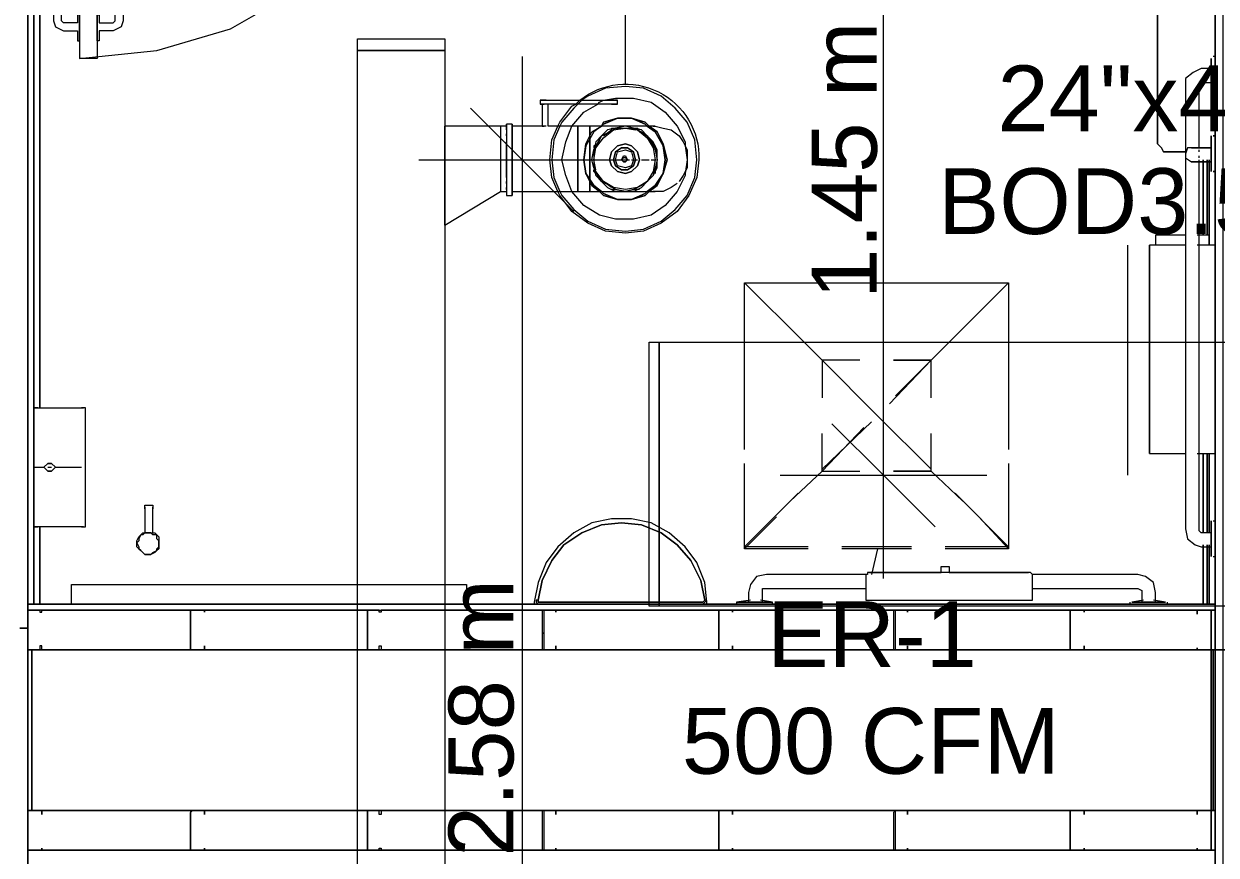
# Model space of a CAD drawing. Header units: metres. Extents: x -2 to 237, y -8 to 52.
# Drawn here: x 52.207 to 54.958, y 30.52 to 32.439 of the extents above; entities that cross this region are included whole.
import ezdxf

# ---------------------------------------------------------------- set-up
doc = ezdxf.new("R2010")
doc.units = ezdxf.units.M
doc.layers.add('HVAC - Ductos', color=5, linetype='Continuous', lineweight=0)
doc.layers.add('PDF4_Text', color=7, linetype='Continuous', lineweight=0)
doc.layers.add('PDF4_Geometry', color=7, linetype='Continuous', lineweight=0, true_color=0xaaaaaa)
doc.styles.add('PDF Helvetica', font='')
doc.styles.get('PDF Helvetica').set_extended_font_data('Helvetica')

msp = doc.modelspace()

# ---------------------------------------------------------------- linework, layer by layer
at = {"layer": 'HVAC - Ductos', "lineweight": 0}
for points in [[(54.1908, 31.1585), (54.1908, 33.0828)], [(53.5952, 32.2994), (53.5952, 32.8538)], [(53.357, 32.3636), (53.357, 29.5413), (53.5952, 29.5413), (53.6044, 29.5413)], [(53.444, 32.052), (53.4486, 32.0429), (53.4761, 32.0108), (53.5082, 31.9832), (53.5494, 31.9649), (53.5952, 31.9604), (53.6365, 31.9649), (53.6777, 31.9832), (53.7097, 32.0108), (53.7373, 32.0429), (53.7556, 32.0841), (53.7601, 32.1253), (53.7556, 32.1711), (53.7373, 32.2124), (53.7097, 32.2444), (53.6777, 32.2719), (53.6365, 32.2902), (53.5952, 32.2948), (53.5494, 32.2902), (53.5082, 32.2719), (53.4944, 32.2627)], [(53.334, 32.052), (53.4852, 32.052), (53.4852, 32.0611), (53.4852, 32.0749), (53.4852, 32.0887), (53.4852, 32.107), (53.4852, 32.1253), (53.4852, 32.1482), (53.4852, 32.1665), (53.4852, 32.1803), (53.4852, 32.194), (53.4852, 32.1986), (53.4852, 32.2032), (53.4165, 32.2032), (53.4165, 32.2536)], [(53.412, 32.2536), (53.4074, 32.2536), (53.4028, 32.2536), (53.4028, 32.2032), (53.334, 32.2032)], [(53.3982, 32.2627), (53.3982, 32.2536)], [(53.412, 32.2627), (53.4074, 32.2627), (53.4028, 32.2627), (53.3982, 32.2627), (53.4028, 32.2627), (53.4074, 32.2627), (53.412, 32.2627), (53.5631, 32.2627)], [(53.5631, 32.2536), (53.412, 32.2536), (53.4074, 32.2536), (53.4028, 32.2536), (53.3982, 32.2536), (53.4028, 32.2536), (53.4074, 32.2536)], [(53.4394, 32.2032), (53.444, 32.2124), (53.4715, 32.249), (53.4807, 32.2536)], [(53.4852, 32.2536), (53.4761, 32.2444), (53.4486, 32.2124), (53.444, 32.2032)], [(53.4715, 32.2032), (53.499, 32.2353), (53.5311, 32.2536)], [(53.4807, 32.2536), (53.4898, 32.2627)], [(53.4944, 32.2627), (53.4852, 32.2536)], [(53.5311, 32.2536), (53.5357, 32.2581), (53.5448, 32.2627)], [(53.5448, 32.2627), (53.5723, 32.2673), (53.6135, 32.2673), (53.6547, 32.2581), (53.6869, 32.2353), (53.7143, 32.2032), (53.7327, 32.1665), (53.7327, 32.1573)], [(53.5769, 32.2536), (53.5769, 32.2627)], [(53.4761, 32.0062), (53.357, 32.1253), (53.2378, 32.2444)], [(53.3066, 32.2032), (53.1783, 32.2032), (53.1783, 32.1986), (53.1783, 32.1803), (53.1783, 32.1573), (53.1783, 32.1253), (53.1783, 32.052), (53.1783, 32.0199), (53.1783, 31.997), (53.1783, 31.9787), (53.1783, 31.9741), (53.3066, 32.052)], [(53.1783, 31.9741), (53.1783, 31.9787), (53.1783, 31.997), (53.1783, 32.0199), (53.1783, 32.052), (53.1783, 32.1253), (53.1783, 32.1573), (53.1783, 32.1803), (53.1783, 32.1986), (53.1783, 32.2032)], [(53.3204, 32.194), (53.3204, 32.1986), (53.3204, 32.2032), (53.3066, 32.2032), (53.3066, 32.1986), (53.3066, 32.194), (53.3066, 32.1803), (53.3066, 32.1665), (53.3066, 32.1482), (53.3066, 32.1253), (53.3066, 32.107), (53.3066, 32.0887), (53.3066, 32.0749), (53.3066, 32.0611), (53.3066, 32.052), (53.3204, 32.052), (53.3204, 32.0475), (53.3204, 32.0429)], [(53.3204, 32.2032), (53.3204, 32.2078), (53.3204, 32.1986), (53.3204, 32.1849), (53.3204, 32.1665), (53.3204, 32.1482), (53.3204, 32.1253), (53.3204, 32.107), (53.3204, 32.0841), (53.3204, 32.0703), (53.3204, 32.0566), (53.3204, 32.0475), (53.3204, 32.0429), (53.334, 32.0429)], [(53.334, 32.2078), (53.3204, 32.2078)], [(53.412, 32.2032), (53.4074, 32.2032), (53.4028, 32.2032), (53.4074, 32.2032)], [(53.4394, 32.052), (53.4257, 32.0841), (53.4211, 32.1253), (53.4257, 32.1711), (53.4394, 32.2032)], [(53.444, 32.2032), (53.4303, 32.1711), (53.4257, 32.1253), (53.4303, 32.0841), (53.444, 32.052)], [(53.4715, 32.052), (53.4578, 32.0887), (53.4486, 32.1253), (53.4578, 32.1665), (53.4715, 32.2032)], [(53.6639, 32.2032), (53.6547, 32.2032), (53.6365, 32.2032), (53.6089, 32.2032), (53.5723, 32.2032), (53.5311, 32.2032), (53.5127, 32.2032), (53.5127, 32.1986), (53.5127, 32.194), (53.5127, 32.1803), (53.5127, 32.1665), (53.5127, 32.1482), (53.5127, 32.1253), (53.5127, 32.107), (53.5127, 32.0887), (53.5127, 32.0749), (53.5127, 32.0611), (53.5127, 32.052), (53.554, 32.052), (53.5952, 32.052), (53.6273, 32.052), (53.6502, 32.052), (53.6639, 32.052), (53.6593, 32.052)], [(53.5448, 32.1803), (53.5631, 32.194), (53.5631, 32.1986), (53.5677, 32.1986)], [(53.5677, 32.194), (53.5952, 32.1986), (53.6181, 32.194)], [(53.5952, 32.2032), (53.5723, 32.1986)], [(53.5723, 32.1986), (53.5952, 32.1986)], [(53.6135, 32.1986), (53.5952, 32.2032)], [(53.5952, 32.1986), (53.6135, 32.1986)], [(53.6319, 32.194), (53.6135, 32.1986)], [(53.6135, 32.1986), (53.6319, 32.1895)], [(53.6181, 32.1986), (53.6227, 32.1986), (53.6273, 32.194)], [(53.6227, 32.194), (53.6456, 32.1803), (53.6593, 32.1573)], [(53.6456, 32.1803), (53.6319, 32.194)], [(53.6593, 32.2032), (53.6639, 32.2032), (53.6823, 32.1986), (53.7006, 32.194), (53.7189, 32.1803), (53.7281, 32.1665), (53.7373, 32.1482), (53.7373, 32.1253), (53.7373, 32.107), (53.7281, 32.0887), (53.7189, 32.0749)], [(53.3204, 32.1803), (53.3204, 32.1849)], [(53.3204, 32.0841), (53.3204, 32.0887), (53.3204, 32.107), (53.3204, 32.1253), (53.3204, 32.1482), (53.3204, 32.1665)], [(53.5402, 32.1803), (53.5265, 32.1665), (53.5219, 32.1482), (53.5219, 32.1253), (53.5219, 32.107), (53.5173, 32.1253), (53.5219, 32.1482), (53.5311, 32.1619), (53.5402, 32.1803), (53.5265, 32.1573), (53.5219, 32.1573), (53.5219, 32.1528)], [(53.6319, 32.1895), (53.6456, 32.1803)], [(53.6593, 32.1665), (53.6456, 32.1803)], [(53.6456, 32.1803), (53.6593, 32.1619)], [(53.6685, 32.1482), (53.6593, 32.1665)], [(53.3066, 32.1573), (53.3066, 32.1528)], [(53.5265, 32.1024), (53.5219, 32.1253), (53.5265, 32.1528)], [(53.6593, 32.1619), (53.6639, 32.1482)], [(53.6639, 32.1573), (53.6639, 32.1528), (53.6685, 32.1253), (53.6639, 32.1024), (53.6639, 32.0978), (53.6639, 32.0933)], [(53.6639, 32.1482), (53.6685, 32.1253)], [(53.6685, 32.1253), (53.6685, 32.1482)], [(53.7327, 32.1573), (53.7373, 32.1253), (53.7327, 32.0933)], [(53.1187, 32.1253), (53.357, 32.1253), (53.5952, 32.1253), (53.6044, 32.1253)], [(53.6089, 32.1253), (53.6227, 32.1253)], [(53.6319, 32.1253), (53.6502, 32.1253)], [(53.6547, 32.1253), (53.6639, 32.1253)], [(53.6685, 32.1253), (53.6639, 32.107)], [(53.6685, 32.107), (53.6685, 32.1253)], [(53.3066, 32.1024), (53.3066, 32.0978), (53.3066, 32.0933)], [(53.7327, 32.0933), (53.7327, 32.0887), (53.7143, 32.052), (53.6869, 32.0199), (53.6547, 31.997), (53.6135, 31.9878), (53.5723, 31.9878), (53.5357, 31.997), (53.499, 32.0199), (53.4715, 32.052)], [(53.5265, 32.0933), (53.5219, 32.0978), (53.5219, 32.1024)], [(53.5402, 32.0749), (53.554, 32.0611), (53.5723, 32.052), (53.5952, 32.052), (53.5723, 32.0566), (53.5585, 32.0657), (53.5402, 32.0749), (53.5265, 32.0978)], [(53.6593, 32.0978), (53.6456, 32.0749), (53.6227, 32.0611)], [(53.6456, 32.0749), (53.6593, 32.0887)], [(53.6593, 32.0887), (53.6456, 32.0749)], [(53.6593, 32.0887), (53.6685, 32.107)], [(53.6639, 32.107), (53.6593, 32.0887)], [(53.3204, 32.0703), (53.3204, 32.0749)], [(53.3204, 32.0566), (53.3204, 32.0611)], [(53.5402, 32.052), (53.5219, 32.0657)], [(53.5219, 32.0657), (53.5402, 32.052)], [(53.5631, 32.0611), (53.5448, 32.0749)], [(53.6273, 32.0566), (53.6227, 32.0566), (53.6181, 32.0566), (53.5952, 32.052), (53.5677, 32.0566), (53.5631, 32.0566)], [(53.6135, 32.0566), (53.5952, 32.052)], [(53.6319, 32.0657), (53.6135, 32.0566)], [(53.6135, 32.052), (53.6319, 32.0611)], [(53.6319, 32.0611), (53.6456, 32.0749)], [(53.6456, 32.0749), (53.6319, 32.0657)], [(53.7143, 32.0703), (53.7006, 32.0611), (53.6823, 32.052), (53.6639, 32.052)], [(53.5952, 32.052), (53.6135, 32.052)], [(54.7543, 31.3968), (54.7543, 31.9283)], [(53.8701, 31.6946), (53.8701, 31.8412), (54.0167, 31.8412)], [(53.8701, 31.7038), (53.8701, 31.8412), (54.0076, 31.7038)], [(53.8701, 31.8412), (54.4794, 31.8412)], [(54.0946, 31.8412), (54.255, 31.8412)], [(54.3329, 31.8412), (54.4794, 31.8412), (54.4794, 31.6946)], [(54.342, 31.7038), (54.4794, 31.8412), (54.4794, 31.7038)], [(53.8701, 31.5068), (53.8701, 31.7038)], [(54.0076, 31.7038), (54.0488, 31.6626), (54.0488, 31.5755)], [(54.3008, 31.6626), (54.342, 31.7038), (54.2183, 31.5801)], [(54.4794, 31.7038), (54.4794, 31.5068)], [(54.1359, 31.6626), (54.0488, 31.6626)], [(54.3008, 31.5755), (54.3008, 31.6626), (54.2137, 31.6626)], [(53.8701, 31.4564), (53.8701, 31.6121)], [(54.4794, 31.6121), (54.4794, 31.4564)], [(54.1771, 31.5343), (54.3008, 31.4106)], [(54.1633, 31.5205), (54.0488, 31.4106)], [(54.0717, 31.5159), (54.1908, 31.3968), (54.3099, 31.2777)], [(53.9755, 31.3372), (54.0488, 31.406), (54.0488, 31.4931)], [(54.3008, 31.406), (54.3008, 31.4931)], [(53.9434, 31.3006), (53.8701, 31.2273), (53.8701, 31.4243)], [(54.4794, 31.4243), (54.4794, 31.2273)], [(53.9526, 31.3968), (54.1908, 31.3968), (54.429, 31.3968)], [(54.0488, 31.406), (54.1359, 31.406)], [(54.3741, 31.3372), (54.3008, 31.406), (54.2137, 31.406)], [(54.0167, 31.2319), (53.8701, 31.2319), (53.8701, 31.3739)], [(54.4794, 31.3739), (54.4794, 31.2319), (54.3329, 31.2319)], [(53.9938, 31.3556), (53.8701, 31.2319)], [(54.3558, 31.3556), (54.4794, 31.2319)], [(54.4108, 31.3006), (54.4794, 31.2273), (54.3329, 31.2273)], [(54.0167, 31.2273), (53.8701, 31.2273)], [(54.255, 31.2319), (54.0946, 31.2319)], [(54.255, 31.2273), (54.0946, 31.2273)], [(54.1771, 31.2273), (54.1633, 31.1677)]]:
    msp.add_lwpolyline(points, dxfattribs=at)
for points in [[(53.1783, 32.3773), (52.9767, 32.3773), (52.9767, 32.4048), (53.1783, 32.4048)], [(53.1783, 32.3773), (53.1783, 24.1395), (52.9767, 24.1395), (52.9767, 32.3773)], [(53.5631, 32.2627), (53.5677, 32.2627), (53.5723, 32.2627), (53.5769, 32.2627), (53.5723, 32.2627), (53.5677, 32.2627)], [(53.5631, 32.2536), (53.5677, 32.2536), (53.5723, 32.2536), (53.5769, 32.2536), (53.5723, 32.2536), (53.5677, 32.2536)], [(53.5402, 32.2032), (53.5448, 32.2124), (53.5769, 32.2215), (53.6089, 32.2215), (53.641, 32.2124), (53.6502, 32.2032), (53.641, 32.2124), (53.6089, 32.2215), (53.5769, 32.2215), (53.5448, 32.2124), (53.5402, 32.2032), (53.5448, 32.2078), (53.5769, 32.2215), (53.6089, 32.2215), (53.641, 32.2078), (53.6456, 32.2032), (53.641, 32.2078), (53.6089, 32.2215), (53.5769, 32.2215), (53.5448, 32.2078)], [(53.334, 32.0429), (53.334, 32.0475), (53.334, 32.0566), (53.334, 32.0703), (53.334, 32.0841), (53.334, 32.107), (53.334, 32.1253), (53.334, 32.1482), (53.334, 32.1665), (53.334, 32.1849), (53.334, 32.1986), (53.334, 32.2078), (53.334, 32.1986), (53.334, 32.1849), (53.334, 32.1665), (53.334, 32.1482), (53.334, 32.1253), (53.334, 32.107), (53.334, 32.0841), (53.334, 32.0703), (53.334, 32.0566), (53.334, 32.0475)], [(53.334, 32.052), (53.334, 32.0611), (53.334, 32.0749), (53.334, 32.0887), (53.334, 32.107), (53.334, 32.1253), (53.334, 32.1482), (53.334, 32.1665), (53.334, 32.1803), (53.334, 32.194), (53.334, 32.1986), (53.334, 32.2032), (53.334, 32.1986), (53.334, 32.194), (53.334, 32.1803), (53.334, 32.1665), (53.334, 32.1482), (53.334, 32.1253), (53.334, 32.107), (53.334, 32.0887), (53.334, 32.0749), (53.334, 32.0611)], [(53.4028, 32.2032), (53.4074, 32.2032)], [(53.4852, 32.2032), (53.4852, 32.1986), (53.4852, 32.194), (53.4852, 32.1803), (53.4852, 32.1665), (53.4852, 32.1482), (53.4852, 32.1253), (53.4852, 32.107), (53.4852, 32.0887), (53.4852, 32.0749), (53.4852, 32.0611), (53.4852, 32.052), (53.5127, 32.052), (53.5127, 32.0611), (53.5127, 32.0749), (53.5127, 32.0887), (53.5127, 32.107), (53.5127, 32.1253), (53.5127, 32.1482), (53.5127, 32.1665), (53.5127, 32.1803), (53.5127, 32.194), (53.5127, 32.1986), (53.5127, 32.2032)], [(53.5219, 32.1895), (53.5036, 32.1573), (53.499, 32.1253), (53.5036, 32.0933), (53.5219, 32.0657), (53.5036, 32.0933), (53.499, 32.1253), (53.5036, 32.0933), (53.499, 32.1253), (53.5036, 32.1619), (53.5173, 32.1895), (53.5402, 32.2032)], [(53.5402, 32.2032), (53.5219, 32.1895), (53.5036, 32.1573), (53.499, 32.1253), (53.5036, 32.1619), (53.5173, 32.1895)], [(53.5677, 32.194), (53.5952, 32.1986), (53.6227, 32.194), (53.6456, 32.1757), (53.6593, 32.1528), (53.6639, 32.1253), (53.6593, 32.0978), (53.6456, 32.0749), (53.6227, 32.0611), (53.5952, 32.0566), (53.5677, 32.0611), (53.5448, 32.0749), (53.5265, 32.0978), (53.5219, 32.1253), (53.5265, 32.1528), (53.5448, 32.1757)], [(53.5585, 32.1895), (53.5723, 32.1986), (53.554, 32.194), (53.5402, 32.1803)], [(53.6869, 32.1253), (53.6823, 32.1573), (53.6639, 32.1895), (53.6456, 32.2032), (53.6639, 32.1895), (53.6823, 32.1573), (53.6869, 32.1253), (53.6823, 32.0933)], [(53.6685, 32.1895), (53.6823, 32.1619), (53.6914, 32.1253), (53.6823, 32.0933), (53.6685, 32.0657), (53.6502, 32.052), (53.6685, 32.0657), (53.6823, 32.0933), (53.6914, 32.1253), (53.6823, 32.1619), (53.6685, 32.1895), (53.6502, 32.2032)], [(53.5631, 32.1436), (53.5585, 32.1253), (53.5631, 32.1436), (53.5769, 32.1573), (53.5952, 32.1619), (53.6089, 32.1573), (53.6227, 32.1436), (53.6273, 32.1253), (53.6227, 32.1436), (53.6089, 32.1573), (53.5952, 32.1619), (53.5769, 32.1573)], [(53.5723, 32.1436), (53.5677, 32.1253), (53.5723, 32.1436), (53.5861, 32.1528), (53.5998, 32.1528), (53.6135, 32.1436), (53.6181, 32.1253), (53.6135, 32.1436), (53.5998, 32.1528), (53.5861, 32.1528)], [(53.5769, 32.1436), (53.5952, 32.1482), (53.6089, 32.1436), (53.6135, 32.1253), (53.6089, 32.1115), (53.5952, 32.107), (53.5769, 32.1115), (53.5723, 32.1253)], [(53.6227, 32.1115), (53.6273, 32.1253), (53.6227, 32.1115), (53.6089, 32.0978), (53.5952, 32.0933), (53.5769, 32.0978), (53.5631, 32.1115), (53.5585, 32.1253), (53.5631, 32.1115), (53.5769, 32.0978), (53.5952, 32.0933), (53.6089, 32.0978)], [(53.6135, 32.1115), (53.6181, 32.1253), (53.6135, 32.1115), (53.5998, 32.1024), (53.5861, 32.1024), (53.5723, 32.1115), (53.5677, 32.1253), (53.5723, 32.1115), (53.5861, 32.1024), (53.5998, 32.1024)], [(53.5907, 32.1299), (53.5861, 32.1253), (53.5907, 32.1345), (53.5952, 32.1345), (53.5998, 32.1253), (53.5952, 32.1299)], [(53.5952, 32.1207), (53.5998, 32.1253), (53.5952, 32.1207), (53.5907, 32.1207), (53.5861, 32.1253), (53.5907, 32.1207)], [(53.5173, 32.0657), (53.5036, 32.0933), (53.5173, 32.0657), (53.5357, 32.052)], [(53.5311, 32.0887), (53.5219, 32.107), (53.5265, 32.0887), (53.5402, 32.0749)], [(53.6639, 32.0657), (53.6823, 32.0933), (53.6639, 32.0657), (53.6456, 32.052)], [(53.5357, 32.052), (53.5448, 32.0429), (53.5769, 32.0337), (53.6089, 32.0337), (53.641, 32.0429), (53.6502, 32.052), (53.641, 32.0429), (53.6089, 32.0337), (53.5769, 32.0337), (53.5448, 32.0429)], [(53.6456, 32.052), (53.641, 32.0475), (53.6089, 32.0337), (53.5769, 32.0337), (53.5448, 32.0475), (53.5402, 32.052), (53.5448, 32.0475), (53.5769, 32.0337), (53.6089, 32.0337), (53.641, 32.0475)], [(53.6731, 31.7038), (53.6731, 31.0944), (53.6502, 31.0944), (53.6502, 31.7038)], [(54.988, 31.0944), (53.6731, 31.0944), (53.6731, 31.7038), (54.988, 31.7038)]]:
    msp.add_lwpolyline(points, close=True, dxfattribs=at)
msp.add_lwpolyline([(53.4898, 32.2627, -0.640056), (53.7647, 32.1253), (53.7601, 32.0841), (53.7418, 32.0429), (53.7143, 32.0062), (53.6777, 31.9787), (53.6365, 31.9604), (53.5952, 31.9558), (53.5494, 31.9604), (53.5082, 31.9787), (53.4715, 32.0062), (53.444, 32.0429), (53.4394, 32.052)], format="xyb", dxfattribs=at)
at = {"layer": 'PDF4_Geometry', "lineweight": 0}
for points in [[(55.1713, 30.9937), (55.1713, 33.1745), (56.051, 33.1745), (56.0739, 33.1745), (56.1151, 33.1745), (56.3075, 33.1745), (56.3075, 33.3898), (56.0739, 33.3898), (54.956, 33.3898), (54.956, 33.1745), (54.956, 30.9937), (54.988, 30.9937), (55.1392, 30.9937)], [(52.2757, 33.2661), (52.2162, 33.2661), (52.2162, 31.0853), (52.2162, 33.2661)], [(52.2436, 33.2387), (52.2436, 31.5526), (52.2436, 33.2387), (52.3124, 33.2387)], [(52.294, 32.446), (52.294, 32.5514), (52.2757, 32.5514), (52.2757, 32.446), (52.2803, 32.4322), (52.2986, 32.4231), (52.3307, 32.4231), (52.3307, 32.4002), (52.3352, 32.4002), (52.3352, 32.4598), (52.3307, 32.4598), (52.3307, 32.4414), (52.2986, 32.4414)], [(52.4177, 32.446), (52.4177, 32.5514), (52.4361, 32.5514), (52.4361, 32.446), (52.4315, 32.4322), (52.4132, 32.4231), (52.3811, 32.4231), (52.3811, 32.4002), (52.3765, 32.4002), (52.3765, 32.4598), (52.3811, 32.4598), (52.3811, 32.4414), (52.4132, 32.4414)], [(54.9468, 32.2811), (54.9468, 32.2857), (54.9468, 32.304), (54.9468, 32.3223), (54.9468, 32.3452), (54.9468, 32.359), (54.9468, 32.3544), (54.9468, 32.336), (54.9468, 32.3132), (54.9468, 32.2948)], [(54.9468, 32.359), (54.9468, 32.3544), (54.9468, 32.3406), (54.9468, 32.3178), (54.9468, 32.2994), (54.9468, 32.2857), (54.9468, 32.2811), (54.9468, 32.2857), (54.9468, 32.2994), (54.9468, 32.3178), (54.9468, 32.3406), (54.9468, 32.3544)], [(54.9468, 32.3315), (54.9468, 32.3269), (54.9468, 32.3223), (54.9468, 32.3178), (54.9468, 32.3223), (54.9468, 32.3269)], [(54.9468, 32.3132), (54.9468, 32.3086), (54.9468, 32.304), (54.9468, 32.3086)], [(54.9468, 32.0978), (54.9468, 32.107), (54.9468, 32.1207), (54.9468, 32.1436), (54.9468, 32.1619), (54.9468, 32.1757), (54.9468, 32.1803), (54.9468, 32.1711), (54.9468, 32.1573), (54.9468, 32.1345), (54.9468, 32.1115), (54.9468, 32.1024)], [(54.9468, 32.1803), (54.9468, 32.1757), (54.9468, 32.1573), (54.9468, 32.1391), (54.9468, 32.1207), (54.9468, 32.1024), (54.9468, 32.0978), (54.9468, 32.1024), (54.9468, 32.1207), (54.9468, 32.1391), (54.9468, 32.1573), (54.9468, 32.1757)], [(54.9468, 32.0978), (54.9468, 32.107), (54.9468, 32.1207), (54.9468, 32.1436), (54.9468, 32.1619), (54.9468, 32.1757), (54.9468, 32.1803), (54.9468, 32.1711), (54.9468, 32.1573), (54.9468, 32.1345), (54.9468, 32.1115), (54.9468, 32.1024)], [(54.9468, 32.1803), (54.9468, 32.1757), (54.9468, 32.1573), (54.9468, 32.1391), (54.9468, 32.1207), (54.9468, 32.1024), (54.9468, 32.0978), (54.9468, 32.1024), (54.9468, 32.1207), (54.9468, 32.1391), (54.9468, 32.1573), (54.9468, 32.1757)], [(54.9468, 32.1391), (54.9468, 32.1345), (54.9468, 32.1299), (54.9468, 32.1253), (54.9468, 32.1299), (54.9468, 32.1345), (54.9468, 32.1391), (54.9468, 32.1436), (54.9468, 32.1482), (54.9468, 32.1528), (54.9468, 32.1482), (54.9468, 32.1436), (54.9468, 32.1391), (54.9468, 32.1436), (54.9468, 32.1482), (54.9468, 32.1528), (54.9468, 32.1482), (54.9468, 32.1436), (54.9468, 32.1391), (54.9468, 32.1345), (54.9468, 32.1299), (54.9468, 32.1253), (54.9468, 32.1299), (54.9468, 32.1345)], [(54.9285, 31.9512), (54.9285, 32.1253)], [(54.9376, 31.9512), (54.9376, 32.1253)], [(54.9468, 32.0978), (54.9468, 32.1253)], [(54.956, 32.0978), (54.9514, 32.0978)], [(54.9285, 31.264), (54.9285, 31.4472)], [(54.9376, 31.264), (54.9376, 31.4472)], [(54.9422, 31.4472), (54.9422, 31.264)], [(54.9422, 31.264), (54.9422, 31.4472)], [(52.2803, 31.4152), (52.2711, 31.406), (52.262, 31.406), (52.2528, 31.4152), (52.262, 31.4243), (52.2711, 31.4243)], [(52.2528, 31.4152), (52.262, 31.406), (52.2711, 31.406), (52.2803, 31.4152), (52.2711, 31.4243), (52.262, 31.4243)], [(53.7831, 31.1036), (53.7785, 31.1494), (53.7601, 31.1952), (53.7327, 31.2319), (53.696, 31.264), (53.6547, 31.2868), (53.6089, 31.296), (53.5631, 31.296), (53.5173, 31.2868), (53.4761, 31.264), (53.4394, 31.2319), (53.412, 31.1952), (53.3936, 31.1494), (53.3844, 31.1036), (53.3844, 31.099), (53.389, 31.099), (53.3936, 31.099), (53.7785, 31.099), (53.7831, 31.099)], [(53.7785, 31.1082), (53.7739, 31.1036), (53.7693, 31.1036), (53.3982, 31.1036), (53.3936, 31.1036), (53.3936, 31.1082), (53.4028, 31.154), (53.4257, 31.1998), (53.4532, 31.2365), (53.4944, 31.264), (53.5402, 31.2823), (53.5861, 31.2868), (53.6319, 31.2823), (53.6777, 31.264), (53.7143, 31.2365), (53.7464, 31.1998), (53.7693, 31.154)], [(53.7693, 31.1036), (53.7739, 31.1036), (53.7785, 31.1082), (53.7693, 31.154), (53.7464, 31.1998), (53.7143, 31.2365), (53.6777, 31.264), (53.6319, 31.2823), (53.5861, 31.2868), (53.5402, 31.2823), (53.4944, 31.264), (53.4532, 31.2365), (53.4257, 31.1998), (53.4028, 31.154), (53.3936, 31.1082), (53.3936, 31.1036), (53.3982, 31.1036)], [(54.9468, 31.209), (54.9468, 31.2182), (54.9468, 31.2319), (54.9468, 31.2548), (54.9468, 31.2777), (54.9468, 31.2868), (54.9468, 31.2914), (54.9468, 31.2823), (54.9468, 31.2686), (54.9468, 31.2456), (54.9468, 31.2228), (54.9468, 31.2136)], [(54.9468, 31.2914), (54.9468, 31.2868), (54.9468, 31.2686), (54.9468, 31.2502), (54.9468, 31.2319), (54.9468, 31.2136), (54.9468, 31.209), (54.9468, 31.2136), (54.9468, 31.2319), (54.9468, 31.2502), (54.9468, 31.2686), (54.9468, 31.2868)], [(52.2436, 31.2777), (52.2436, 31.099), (52.239, 31.099), (52.2436, 31.099)], [(52.4681, 31.241), (52.4727, 31.2319), (52.4727, 31.2273), (52.4773, 31.2228), (52.4819, 31.2182), (52.4865, 31.2136), (52.4957, 31.2136), (52.5002, 31.2136), (52.5048, 31.2182), (52.5139, 31.2228), (52.5139, 31.2273), (52.5185, 31.2319), (52.5185, 31.241), (52.5185, 31.2456), (52.5139, 31.2502), (52.5139, 31.2594), (52.5048, 31.2594), (52.5002, 31.264), (52.4957, 31.264), (52.4865, 31.264), (52.4819, 31.2594), (52.4773, 31.2594), (52.4727, 31.2502), (52.4727, 31.2456)], [(54.9468, 31.2365), (54.9468, 31.241), (54.9468, 31.2456), (54.9468, 31.2502), (54.9468, 31.2548), (54.9468, 31.2594), (54.9468, 31.264), (54.9468, 31.2594), (54.9468, 31.2548), (54.9468, 31.2502), (54.9468, 31.2456), (54.9468, 31.241)], [(54.9285, 31.099), (54.9285, 31.2365)], [(54.9376, 31.099), (54.9376, 31.2365)], [(54.9422, 31.2365), (54.9422, 31.099)], [(54.9422, 31.099), (54.9422, 31.2365)], [(54.2733, 31.1723), (54.3237, 31.1723)], [(53.2287, 31.1448), (53.2287, 31.099), (52.317, 31.099), (52.317, 31.1448)], [(53.8793, 31.1036), (53.8838, 31.1036), (53.8884, 31.1036), (53.893, 31.1036), (53.8976, 31.1036), (53.9022, 31.1036), (53.9068, 31.1036), (53.9022, 31.1036), (53.8976, 31.1036), (53.893, 31.1036), (53.8884, 31.1036), (53.8838, 31.1036)], [(54.7635, 31.1036), (54.7681, 31.1036), (54.7865, 31.1036), (54.8093, 31.1036), (54.8277, 31.1036), (54.8414, 31.1036), (54.8368, 31.1036), (54.8185, 31.1036), (54.8002, 31.1036), (54.7773, 31.1036)], [(54.8414, 31.1036), (54.8368, 31.1036), (54.8231, 31.1036), (54.8048, 31.1036), (54.7819, 31.1036), (54.7681, 31.1036), (54.7635, 31.1036), (54.7681, 31.1036), (54.7819, 31.1036), (54.8048, 31.1036), (54.8231, 31.1036), (54.8368, 31.1036)], [(54.8185, 31.1036), (54.8139, 31.1036), (54.8093, 31.1036), (54.8048, 31.1036), (54.8002, 31.1036), (54.7956, 31.1036), (54.791, 31.1036), (54.7956, 31.1036), (54.8002, 31.1036), (54.8048, 31.1036), (54.8093, 31.1036), (54.8139, 31.1036)], [(52.2482, 31.0853), (52.2162, 31.0853), (52.2162, 30.9937), (52.2482, 30.9937), (52.2482, 31.0028), (52.2436, 31.0028), (52.2436, 30.9937), (52.2162, 30.9937), (52.2162, 31.0853), (52.2436, 31.0853), (52.2436, 31.0807), (52.2482, 31.0807)], [(52.5964, 31.0853), (52.2482, 31.0853)], [(52.6239, 31.0853), (52.5964, 31.0853), (52.5919, 31.0853), (52.5919, 30.9937), (52.5964, 30.9937), (52.6239, 30.9937), (52.6239, 31.0028), (52.6239, 30.9937), (52.5964, 30.9937), (52.5919, 30.9937), (52.5919, 31.0853), (52.5964, 31.0853), (52.6239, 31.0853), (52.6239, 31.0807)], [(52.9996, 31.0853), (52.6239, 31.0853)], [(53.0317, 31.0807), (53.0271, 31.0807), (53.0271, 31.0853), (52.9996, 31.0853), (52.9996, 30.9937), (53.0271, 30.9937), (53.0271, 31.0028), (53.0317, 31.0028), (53.0317, 30.9937), (52.9996, 30.9937), (52.9996, 31.0853), (53.0317, 31.0853)], [(53.4074, 31.0853), (53.0317, 31.0853)], [(53.4348, 31.0853), (53.4074, 31.0853), (53.4028, 31.0853), (53.4028, 30.9937), (53.4074, 30.9937), (53.4348, 30.9937), (53.4348, 31.0028), (53.4348, 30.9937), (53.4074, 30.9937), (53.4074, 31.0853), (53.4348, 31.0853), (53.4348, 31.0807)], [(53.8106, 31.0853), (53.4348, 31.0853)], [(53.8426, 31.0853), (53.8106, 31.0853), (53.8106, 30.9937), (53.8426, 30.9937), (53.8426, 31.0028), (53.8426, 30.9937), (53.8106, 30.9937), (53.8106, 31.0853), (53.8426, 31.0853), (53.8426, 31.0807)], [(54.2183, 31.0853), (53.8426, 31.0853)], [(54.2458, 31.0853), (54.2183, 31.0853), (54.2137, 31.0853), (54.2137, 30.9937), (54.2183, 30.9937), (54.2458, 30.9937), (54.2458, 31.0028), (54.2458, 30.9937), (54.2183, 30.9937), (54.2183, 31.0853), (54.2458, 31.0853), (54.2458, 31.0807)], [(54.6215, 31.0853), (54.2458, 31.0853)], [(54.6536, 31.0853), (54.6215, 31.0853), (54.6215, 30.9937), (54.6536, 30.9937), (54.6536, 31.0028), (54.6536, 30.9937), (54.6215, 30.9937), (54.6215, 31.0853), (54.6536, 31.0853), (54.6536, 31.0807)], [(54.9147, 31.0853), (54.6536, 31.0853)], [(54.9147, 30.9937), (54.9468, 30.9937), (54.9468, 31.0853), (54.9147, 31.0853), (54.9147, 31.0761), (54.9147, 31.0853), (54.9468, 31.0853), (54.9468, 30.9937), (54.9147, 30.9937), (54.9147, 30.9983)], [(54.956, 31.0853), (54.9468, 31.0853)], [(52.2253, 30.9937), (52.2253, 30.6225)], [(52.2253, 30.9937), (52.2253, 30.6225)], [(54.9285, 30.9937), (54.933, 30.9937), (54.9376, 30.9937), (54.9422, 30.9937), (54.9514, 30.9937), (54.9422, 30.9937), (54.9376, 30.9937), (54.933, 30.9937)], [(54.9468, 30.6225), (54.9468, 30.9937), (54.9468, 30.6225), (54.9468, 30.9937), (54.9514, 30.9937), (54.9514, 30.6225), (54.9514, 30.9937), (54.9468, 30.9937)], [(54.956, 30.6225), (54.956, 30.9937)], [(55.1713, 26.1875), (55.1713, 30.9937), (55.1392, 30.9937), (54.988, 30.9937), (54.956, 30.9937), (54.956, 26.1875)], [(54.956, 30.8516), (54.956, 30.6912)], [(52.2482, 30.6225), (52.2162, 30.6225), (52.2162, 30.6179), (52.2162, 30.5309), (52.2482, 30.5309), (52.2482, 30.5355), (52.2482, 30.5309), (52.2162, 30.5309), (52.2162, 30.6179), (52.2162, 30.6225), (52.2482, 30.6225), (52.2482, 30.6133)], [(52.6239, 30.6225), (52.5964, 30.6225), (52.5919, 30.6225), (52.5919, 30.6179), (52.5919, 30.5309), (52.5964, 30.5309), (52.6239, 30.5309), (52.6239, 30.5355), (52.6239, 30.5309), (52.5964, 30.5309), (52.5919, 30.5309), (52.5919, 30.6179), (52.5964, 30.6225), (52.6239, 30.6225), (52.6239, 30.6133)], [(53.0317, 30.6133), (53.0271, 30.6133), (53.0271, 30.6225), (52.9996, 30.6225), (52.9996, 30.6179), (52.9996, 30.5309), (53.0271, 30.5309), (53.0271, 30.5355), (53.0317, 30.5355), (53.0317, 30.5309), (52.9996, 30.5309), (52.9996, 30.6179), (52.9996, 30.6225), (53.0317, 30.6225)], [(53.4348, 30.6225), (53.4074, 30.6225), (53.4028, 30.6225), (53.4028, 30.6179), (53.4028, 30.5309), (53.4074, 30.5309), (53.4348, 30.5309), (53.4348, 30.5355), (53.4348, 30.5309), (53.4074, 30.5309), (53.4074, 30.6179), (53.4074, 30.6225), (53.4348, 30.6225), (53.4348, 30.6133)], [(53.8426, 30.6225), (53.8106, 30.6225), (53.8106, 30.6179), (53.8106, 30.5309), (53.8426, 30.5309), (53.8426, 30.5355), (53.8426, 30.5309), (53.8106, 30.5309), (53.8106, 30.6179), (53.8106, 30.6225), (53.8426, 30.6225), (53.8426, 30.6133)], [(54.2458, 30.6225), (54.2183, 30.6225), (54.2137, 30.6179), (54.2137, 30.5309), (54.2183, 30.5309), (54.2458, 30.5309), (54.2458, 30.5355), (54.2458, 30.5309), (54.2183, 30.5309), (54.2183, 30.6179), (54.2183, 30.6225), (54.2458, 30.6225), (54.2458, 30.6133)], [(54.6536, 30.6225), (54.6215, 30.6225), (54.6215, 30.6179), (54.6215, 30.5309), (54.6536, 30.5309), (54.6536, 30.5355), (54.6536, 30.5309), (54.6215, 30.5309), (54.6215, 30.6179), (54.6215, 30.6225), (54.6536, 30.6225), (54.6536, 30.6133)], [(54.9147, 30.5309), (54.9468, 30.5309), (54.9468, 30.6179), (54.9468, 30.6225), (54.9147, 30.6225), (54.9147, 30.6133), (54.9147, 30.6225), (54.9468, 30.6225), (54.9468, 30.6179), (54.9468, 30.5309), (54.9147, 30.5309), (54.9147, 30.5355)], [(52.2482, 30.5309), (54.956, 30.5309)]]:
    msp.add_lwpolyline(points, close=True, dxfattribs=at)
for points in [[(54.956, 33.3898), (54.956, 30.9937), (54.9743, 30.9937), (54.9743, 33.3715)], [(52.1978, 31.0441), (52.2162, 31.0441), (52.2162, 28.5379), (52.2162, 31.0441), (52.2162, 33.2661)], [(52.2162, 33.2661), (52.2162, 31.099), (52.2299, 31.099), (52.2299, 31.2777), (52.2299, 31.099), (52.2299, 31.2777), (52.2299, 31.099), (52.2299, 31.2777), (52.2299, 31.099), (52.2299, 31.2777), (52.2299, 31.5526), (52.2299, 31.2777), (52.2299, 31.099), (52.2299, 31.2777), (52.2299, 31.099), (52.2299, 31.2777), (52.2299, 31.099), (52.2299, 31.2777), (52.2299, 31.099), (52.2162, 31.099), (52.2162, 31.0853), (52.2162, 31.099), (52.2162, 33.2661), (52.2162, 31.0441), (52.1978, 31.0441)], [(54.956, 33.2845), (54.956, 30.9937), (54.956, 33.2845)], [(52.2299, 33.2523), (52.2299, 31.5526), (52.2299, 33.2523), (52.2299, 31.5526), (52.2299, 33.2523), (52.2299, 31.5526), (52.2299, 33.2523), (52.2299, 31.5526), (52.2299, 33.2523), (52.2299, 31.5526), (52.2299, 33.2523), (52.2299, 31.5526), (52.2299, 33.2523), (52.2299, 31.5526), (52.2299, 33.2523)], [(54.956, 33.1745), (54.956, 30.9937), (54.9422, 30.9937), (54.956, 30.9937), (54.956, 28.5379), (54.956, 30.9937), (54.956, 26.1875), (54.9743, 26.1875), (54.9743, 30.9937), (54.956, 30.9937), (54.956, 28.5379), (52.2162, 28.5379), (54.956, 28.5379)], [(52.3352, 32.6889), (52.3352, 32.359), (52.5139, 32.3773), (52.6835, 32.4277), (52.8346, 32.5147), (52.8805, 32.5514)], [(52.3765, 32.6889), (52.3765, 32.359), (52.3352, 32.359)], [(54.8231, 32.4644), (54.8231, 32.1711), (54.8231, 32.1619), (54.8277, 32.1573), (54.8323, 32.1528), (54.8368, 32.1436), (54.846, 32.1436), (54.8552, 32.1436), (54.8872, 32.1436), (54.8552, 32.1436), (54.846, 32.1436), (54.8368, 32.1436), (54.8323, 32.1528), (54.8277, 32.1573), (54.8231, 32.1619), (54.8231, 32.1711), (54.8231, 32.4644)], [(54.8231, 32.4644), (54.8231, 32.1711), (54.8231, 32.1619), (54.8277, 32.1573), (54.8323, 32.1528), (54.8368, 32.1436), (54.846, 32.1436), (54.8552, 32.1436), (54.8872, 32.1436)], [(54.9468, 32.359), (54.9468, 32.3315)], [(54.956, 32.3544), (54.956, 32.3636), (54.9514, 32.3636)], [(54.956, 32.2811), (54.956, 32.2765), (54.956, 32.2811), (54.956, 32.2994), (54.956, 32.3178), (54.956, 32.3406), (54.956, 32.3544), (54.956, 32.3636)], [(54.9468, 32.336), (54.9239, 32.336), (54.9056, 32.3269), (54.8872, 32.3132), (54.8872, 32.2948), (54.8872, 31.2732), (54.8918, 31.2502), (54.9102, 31.2365), (54.9239, 31.2319), (54.9468, 31.2319)], [(54.9193, 32.1528), (54.9193, 32.2948), (54.9193, 32.304), (54.9239, 32.304), (54.9468, 32.304)], [(54.9468, 32.3086), (54.9468, 32.2811)], [(54.9514, 32.2765), (54.956, 32.2765)], [(54.9468, 32.1528), (54.9468, 32.1803), (54.9468, 32.1482)], [(54.956, 32.1757), (54.956, 32.1803), (54.956, 32.1757), (54.956, 32.1803), (54.9514, 32.1803), (54.956, 32.1803), (54.956, 32.1757), (54.956, 32.1619), (54.956, 32.1391), (54.956, 32.1161), (54.956, 32.1024), (54.956, 32.0978), (54.956, 32.1024), (54.956, 31.2868), (54.956, 31.2914)], [(54.901, 32.1528), (54.9102, 32.1528), (54.9239, 32.1528), (54.9468, 32.1528), (54.9239, 32.1528), (54.9056, 32.1528), (54.901, 32.1528), (54.8918, 32.1528), (54.8872, 32.1391), (54.8872, 32.1299), (54.901, 32.1207), (54.9102, 32.1207), (54.9239, 32.1207), (54.9468, 32.1207), (54.9239, 32.1207), (54.9056, 32.1207), (54.901, 32.1207)], [(54.9193, 32.1436), (54.9193, 32.1482)], [(54.9422, 31.9283), (54.9422, 32.1253), (54.9422, 31.9283), (54.9422, 32.1253), (54.9422, 31.9283), (54.9422, 32.1253), (54.9422, 31.9283), (54.9422, 32.1253), (54.9422, 31.9283), (54.9422, 32.1253), (54.9422, 31.9283), (54.9422, 32.1253), (54.9422, 31.9283), (54.9422, 31.9512), (54.9147, 31.9512)], [(54.9193, 32.1299), (54.9193, 32.1345)], [(54.9468, 31.2914), (54.9468, 31.264), (54.9239, 31.264), (54.9193, 31.2686), (54.9193, 31.2732), (54.9193, 32.1253)], [(54.956, 32.1024), (54.956, 32.0978), (54.956, 32.1024)], [(54.956, 32.1024), (54.956, 31.2868)], [(54.8872, 31.9512), (54.8185, 31.9512), (54.8185, 31.9283)], [(54.8872, 31.9283), (54.8735, 31.9283), (54.8506, 31.9283), (54.8323, 31.9283), (54.8185, 31.9283), (54.8048, 31.9283), (54.8048, 31.4472), (54.8185, 31.4472), (54.8323, 31.4472), (54.8506, 31.4472), (54.8735, 31.4472), (54.8872, 31.4472)], [(54.8048, 31.4472), (54.8048, 31.9283)], [(54.9147, 31.4472), (54.9422, 31.4472), (54.9468, 31.4472), (54.9514, 31.4472), (54.956, 31.4472), (54.956, 31.9283), (54.9514, 31.9283), (54.9468, 31.9283), (54.9422, 31.9283), (54.9147, 31.9283)], [(52.239, 31.5526), (52.2345, 31.5526), (52.2299, 31.5526), (52.3398, 31.5526)], [(52.3078, 31.5526), (52.317, 31.5526), (52.3307, 31.5526)], [(52.3398, 31.2777), (52.3444, 31.2777), (52.349, 31.2777), (52.349, 31.5526), (52.3444, 31.5526), (52.3398, 31.5526), (52.3444, 31.5526)], [(54.9422, 31.4472), (54.9422, 31.264)], [(54.9422, 31.4472), (54.9422, 31.264)], [(54.9422, 31.4472), (54.9422, 31.264)], [(54.9422, 31.4472), (54.9422, 31.264)], [(54.9422, 31.4472), (54.9422, 31.264)], [(54.9422, 31.4472), (54.9422, 31.264)], [(54.9422, 31.264), (54.9422, 31.4472)], [(54.9422, 31.264), (54.9422, 31.4472)], [(52.2299, 31.4152), (52.2345, 31.4152), (52.2528, 31.4152)], [(52.262, 31.4152), (52.2711, 31.4152)], [(52.2803, 31.4152), (52.317, 31.4152), (52.3398, 31.4152)], [(52.5048, 31.264), (52.5093, 31.264), (52.5139, 31.2594), (52.5185, 31.2548), (52.5185, 31.2456), (52.5185, 31.241), (52.5185, 31.2319), (52.5185, 31.2273), (52.5139, 31.2228), (52.5093, 31.2182), (52.5002, 31.2136), (52.4957, 31.2136), (52.4865, 31.2136), (52.4819, 31.2182), (52.4773, 31.2228), (52.4727, 31.2273), (52.4681, 31.2319), (52.4681, 31.241), (52.4681, 31.2456), (52.4727, 31.2548), (52.4773, 31.2594), (52.4819, 31.264), (52.4865, 31.264), (52.4911, 31.264), (52.4957, 31.264), (52.5002, 31.264), (52.5048, 31.264), (52.5048, 31.3235), (52.5048, 31.319)], [(52.4865, 31.3235), (52.4865, 31.3281), (52.4911, 31.3281), (52.4957, 31.3281), (52.5002, 31.3281), (52.5048, 31.3281), (52.5048, 31.3235)], [(52.4865, 31.319), (52.4865, 31.3235), (52.4865, 31.264), (52.4911, 31.264), (52.4957, 31.264), (52.5002, 31.264)], [(54.9514, 31.2914), (54.956, 31.2914), (54.956, 31.2868), (54.956, 31.2732), (54.956, 31.2502), (54.956, 31.2273), (54.956, 31.2136), (54.956, 31.209), (54.956, 31.2136), (54.956, 31.1769), (54.956, 31.2136)], [(52.3444, 31.2777), (52.3398, 31.2777), (52.2299, 31.2777), (52.2345, 31.2777), (52.239, 31.2777)], [(52.3307, 31.2777), (52.317, 31.2777), (52.3078, 31.2777)], [(54.9422, 31.2365), (54.9422, 31.099)], [(54.9422, 31.2365), (54.9422, 31.099)], [(54.9422, 31.2365), (54.9422, 31.099)], [(54.9422, 31.2365), (54.9422, 31.099)], [(54.9422, 31.2365), (54.9422, 31.099)], [(54.9422, 31.2365), (54.9422, 31.099)], [(54.9422, 31.099), (54.9422, 31.2365)], [(54.9422, 31.099), (54.9422, 31.2365)], [(54.9468, 31.2365), (54.9468, 31.209)], [(54.9514, 31.209), (54.956, 31.209)], [(54.1587, 31.1723), (54.1541, 31.1723), (54.1541, 31.1677), (54.1496, 31.1677), (54.1496, 31.1631), (54.1496, 31.1082), (54.5344, 31.1082), (54.5344, 31.1631), (54.5344, 31.1677), (54.5299, 31.1723), (54.5253, 31.1723)], [(54.3924, 31.1723), (54.5253, 31.1723), (54.1587, 31.1723), (54.2733, 31.1723)], [(54.3237, 31.1723), (54.3237, 31.1861), (54.342, 31.1861), (54.342, 31.1723)], [(54.342, 31.1723), (54.3924, 31.1723), (54.342, 31.1723)], [(52.3398, 31.1448), (53.2058, 31.1448)], [(54.1496, 31.1677), (53.9205, 31.1677), (53.8976, 31.1631), (53.8838, 31.1448), (53.8793, 31.1265), (53.8793, 31.1036)], [(54.8185, 31.1036), (54.8185, 31.1265), (54.8139, 31.1494), (54.7956, 31.1631), (54.7773, 31.1677), (54.5344, 31.1677)], [(53.9114, 31.1036), (53.9114, 31.1265), (53.9114, 31.1357), (53.9205, 31.1357), (54.1496, 31.1357)], [(54.5344, 31.1357), (54.7773, 31.1357), (54.7865, 31.1311), (54.7865, 31.1265), (54.7865, 31.1036)], [(54.956, 31.099), (52.2162, 31.099), (54.956, 31.099), (54.956, 30.9937), (54.956, 30.6225), (54.956, 30.9937)], [(54.956, 31.099), (52.2162, 31.099), (54.956, 31.099)], [(52.4681, 31.099), (53.0637, 31.099)], [(53.3982, 31.1036), (53.3936, 31.1036), (53.3936, 31.1082), (53.389, 31.1082), (53.389, 31.1036), (53.3936, 31.099)], [(53.7739, 31.099), (53.7785, 31.1036), (53.7831, 31.1082), (53.7785, 31.1082), (53.7739, 31.1036)], [(53.8838, 31.1082), (53.8518, 31.1036), (53.861, 31.1036), (53.8747, 31.1036), (53.8976, 31.1036), (53.9205, 31.1036), (53.9296, 31.1036), (53.9342, 31.1036), (53.9296, 31.1036), (53.9114, 31.1036), (53.8884, 31.1036), (53.8701, 31.1036), (53.8564, 31.1036), (53.8518, 31.1036), (53.8518, 31.099)], [(53.9296, 31.099), (53.9342, 31.099), (53.9342, 31.1036), (53.9296, 31.1036), (53.9114, 31.1036), (53.893, 31.1036), (53.8747, 31.1036), (53.8564, 31.1036), (53.8518, 31.1036), (53.8564, 31.1036), (53.8747, 31.1036), (53.893, 31.1036), (53.9114, 31.1036), (53.9296, 31.1036), (53.9342, 31.1036), (53.9068, 31.1082)], [(53.8564, 31.099), (53.8518, 31.099), (53.8564, 31.099), (53.8701, 31.099), (53.893, 31.099), (53.9159, 31.099), (53.9296, 31.099), (53.9342, 31.099)], [(54.7589, 31.1036), (54.7589, 31.099)], [(54.7681, 31.099), (54.7589, 31.099), (54.7681, 31.099), (54.7819, 31.099), (54.8048, 31.099), (54.8231, 31.099), (54.8414, 31.099), (54.846, 31.099)], [(54.791, 31.1082), (54.7635, 31.1036)], [(54.8414, 31.1036), (54.8139, 31.1082)], [(54.8414, 31.099), (54.846, 31.099), (54.846, 31.1036)], [(52.2162, 30.9937), (52.2162, 30.6225)], [(52.2162, 30.6225), (52.2162, 30.9937)], [(52.2162, 30.9937), (52.2162, 30.6225)], [(52.2162, 30.6225), (52.2162, 30.9937)], [(52.2162, 27.4566), (52.2162, 30.9937), (54.956, 30.9937), (54.9422, 30.9937), (54.956, 30.9937), (52.2162, 30.9937), (52.2162, 30.6225), (52.2162, 30.9937), (52.2162, 30.6225), (52.2162, 30.9937), (52.2162, 27.4566)], [(52.2162, 30.6225), (54.956, 30.6225)], [(52.2162, 30.6225), (52.2162, 30.5125)], [(54.956, 30.6225), (52.2162, 30.6225)], [(54.956, 30.5125), (54.956, 30.6225)]]:
    msp.add_lwpolyline(points, dxfattribs=at)
at = {"layer": 'PDF4_Geometry', "color": 8, "lineweight": 0, "true_color": 0x808080}
for points in [[(54.1771, 31.5343), (54.0488, 31.6626), (54.0488, 31.5755)], [(54.1359, 31.6626), (54.0488, 31.6626)], [(54.2137, 31.6626), (54.3008, 31.6626), (54.2045, 31.5617)], [(54.3008, 31.5755), (54.3008, 31.6626)], [(54.145, 31.5068), (54.0488, 31.406), (54.0488, 31.4931)], [(54.2137, 31.406), (54.3008, 31.406), (54.3008, 31.4931)], [(54.0488, 31.406), (54.1359, 31.406)]]:
    msp.add_lwpolyline(points, dxfattribs=at)
at = {"layer": 'PDF4_Geometry', "color": 254, "lineweight": 0, "true_color": 0xd2d2d2}
for points in [[(53.4028, 31.0303), (53.4074, 31.0349)], [(54.9147, 30.5309), (54.9147, 30.5355)]]:
    msp.add_lwpolyline(points, dxfattribs=at)

# ---------------------------------------------------------------- texts
at = {"layer": 'PDF4_Text', "lineweight": 0, "char_height": 0.15002, "attachment_point": 4, "rotation": 90, "style": 'PDF Helvetica'}
for s, insert in [('1.45 m', (54.1013, 31.8038)), ('2.58 m', (53.2629, 30.5163))]:
    msp.add_mtext(s, dxfattribs=dict(at, insert=insert))
at = {"layer": 'PDF4_Text', "lineweight": 0, "char_height": 0.1519, "attachment_point": 4, "style": 'PDF Helvetica'}
for s, insert in [('24"x4"', (54.4538, 32.267)), ('BOD3.51', (54.3164, 32.0287)), ('ER-1', (53.9224, 31.0299)), ('500 CFM', (53.7253, 30.7825))]:
    msp.add_mtext(s, dxfattribs=dict(at, insert=insert))

doc.saveas('drawing.dxf')
